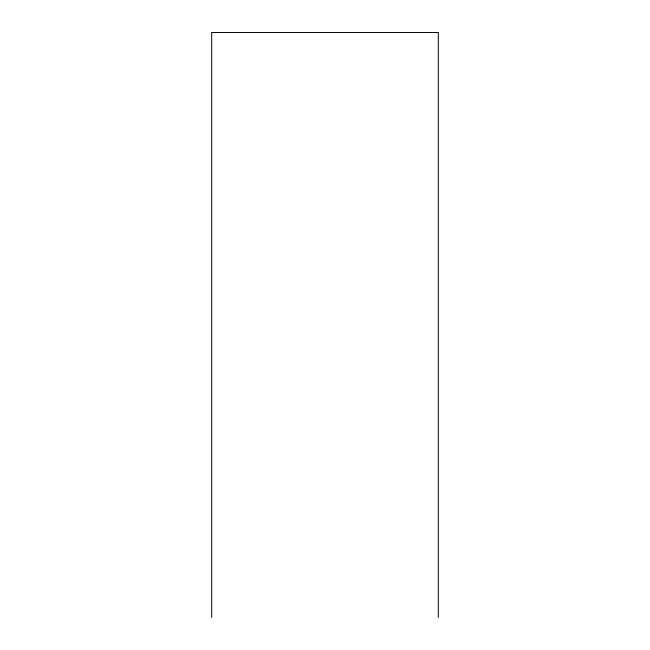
<?xml version="1.0" encoding="UTF-8"?>
<svg xmlns="http://www.w3.org/2000/svg" width="650" height="650" viewBox="0 0 650 650"><rect width="100%" height="100%" fill="white"/><g stroke="black" fill="none" stroke-linecap="round" stroke-linejoin="round"><path stroke-width="0.97" d="M438.311 617.5L438.311 32.5L211.689 32.5L211.689 617.5"/></g></svg>
